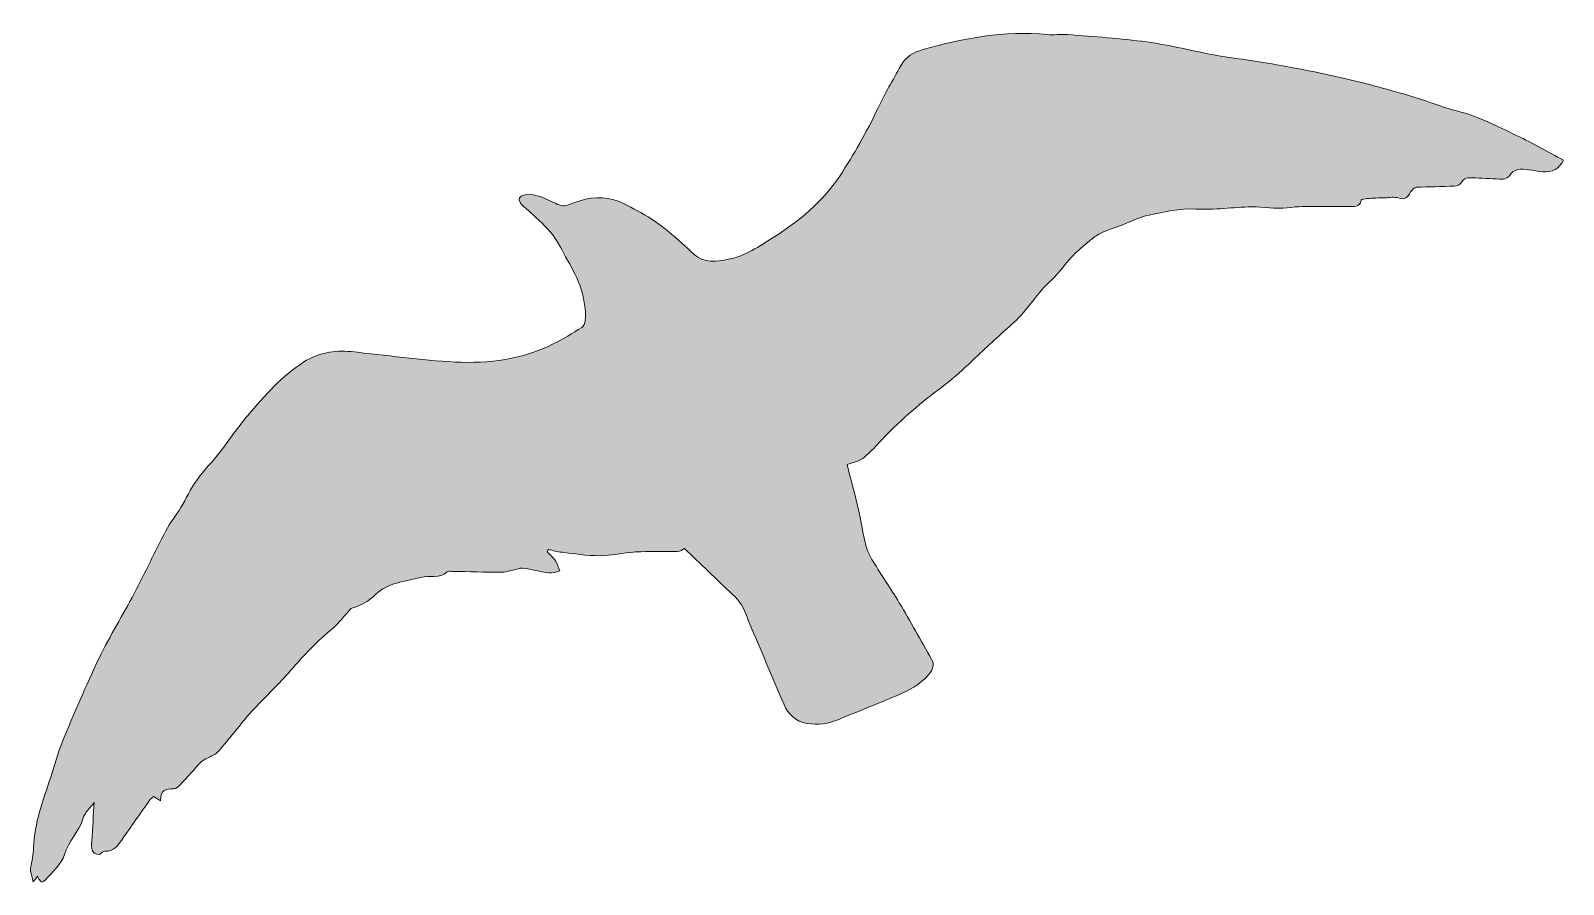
# Model space of a CAD drawing. Header units: inches. Extents: x 727 to 921, y 290 to 497.
# Drawn here: x 835.93 to 866.64, y 470.52 to 487.63 of the extents above; entities that cross this region are included whole.
import ezdxf

# ---------------------------------------------------------------- set-up
doc = ezdxf.new("R2010")
doc.units = ezdxf.units.IN
doc.header["$MEASUREMENT"] = 0
doc.layers.add('Layer 1', color=7, linetype='Continuous')

# ---------------------------------------------------------------- blocks, each defined once
blk = doc.blocks.new('block 8')
at = {"layer": 'Layer 1', "true_color": 0xfcbc38}
h = blk.add_hatch(color=40, dxfattribs=at)
h.dxf.hatch_style = 2
edge = h.paths.add_edge_path()
edge.add_spline(control_points=[(864.542, 486.015), (864.195, 486.104), (863.861, 486.243), (863.516, 486.342), (863.069, 486.471), (862.62, 486.595), (862.167, 486.698), (861.685, 486.808), (861.197, 486.896), (860.71, 486.983), (860.372, 487.043), (860.029, 487.078), (859.692, 487.139), (859.224, 487.223), (858.761, 487.343), (858.291, 487.408), (857.765, 487.481), (857.233, 487.513), (856.704, 487.556), (856.568, 487.567), (856.429, 487.542), (856.293, 487.555), (855.441, 487.635), (854.617, 487.487), (853.804, 487.254), (853.622, 487.202), (853.458, 487.109), (853.361, 486.932), (853.206, 486.646), (853.038, 486.366), (852.9, 486.072), (852.679, 485.601), (852.426, 485.151), (852.138, 484.719), (851.793, 484.202), (851.329, 483.816), (850.807, 483.489), (850.524, 483.311), (850.248, 483.118), (849.913, 483.051), (849.673, 483.003), (849.418, 482.969), (849.221, 483.15), (848.886, 483.457), (848.557, 483.769), (848.153, 483.986), (847.976, 484.081), (847.8, 484.192), (847.61, 484.246), (847.308, 484.332), (847.006, 484.267), (846.72, 484.148), (846.62, 484.105), (846.546, 484.124), (846.452, 484.167), (846.257, 484.257), (846.064, 484.373), (845.836, 484.345), (845.793, 484.34), (845.734, 484.309), (845.721, 484.275), (845.708, 484.242), (845.736, 484.181), (845.765, 484.149), (845.815, 484.093), (845.882, 484.052), (845.936, 483.999), (846.088, 483.851), (846.253, 483.713), (846.382, 483.547), (846.503, 483.392), (846.584, 483.206), (846.684, 483.035), (846.901, 482.659), (847.07, 482.268), (847.041, 481.821), (847.037, 481.773), (847.008, 481.709), (846.97, 481.685), (846.783, 481.568), (846.595, 481.453), (846.398, 481.354), (845.78, 481.042), (845.11, 480.957), (844.434, 480.992), (843.737, 481.029), (843.043, 481.129), (842.347, 481.2), (842.01, 481.235), (841.695, 481.178), (841.402, 480.993), (840.955, 480.71), (840.616, 480.315), (840.278, 479.921), (840.082, 479.692), (839.918, 479.436), (839.731, 479.198), (839.575, 478.999), (839.395, 478.818), (839.248, 478.613), (839.128, 478.446), (839.045, 478.253), (838.938, 478.077), (838.842, 477.917), (838.721, 477.772), (838.635, 477.607), (838.418, 477.192), (838.221, 476.767), (838.004, 476.352), (837.775, 475.917), (837.512, 475.5), (837.299, 475.058), (837.032, 474.503), (836.794, 473.934), (836.557, 473.366), (836.463, 473.141), (836.407, 472.899), (836.329, 472.667), (836.176, 472.206), (836, 471.752), (835.987, 471.257), (835.984, 471.12), (835.948, 470.985), (835.927, 470.848), (835.927, 470.828), (835.927, 470.808), (835.927, 470.787), (835.943, 470.719), (835.959, 470.651), (835.977, 470.57), (836.009, 470.612), (836.034, 470.645), (836.064, 470.683), (836.1, 470.609), (836.141, 470.521), (836.218, 470.607), (836.361, 470.767), (836.545, 470.925), (836.604, 471.117), (836.685, 471.384), (836.894, 471.569), (836.971, 471.832), (837.009, 471.961), (837.13, 472.065), (837.198, 472.159), (837.184, 471.925), (837.172, 471.657), (837.151, 471.39), (837.141, 471.251), (837.136, 471.125), (837.304, 471.117), (837.348, 471.146), (837.383, 471.189), (837.416, 471.187), (837.594, 471.178), (837.676, 471.296), (837.761, 471.421), (837.944, 471.687), (838.13, 471.951), (838.317, 472.215), (838.336, 472.242), (838.367, 472.261), (838.391, 472.282), (838.433, 472.256), (838.469, 472.234), (838.531, 472.196), (838.52, 472.41), (838.635, 472.442), (838.793, 472.435), (838.836, 472.433), (838.889, 472.48), (838.924, 472.518), (839.067, 472.669), (839.203, 472.827), (839.346, 472.978), (839.378, 473.012), (839.429, 473.029), (839.471, 473.053), (839.536, 473.09), (839.613, 473.113), (839.663, 473.164), (839.769, 473.272), (839.861, 473.394), (839.958, 473.51), (840.094, 473.673), (840.223, 473.842), (840.367, 473.998), (840.603, 474.253), (840.857, 474.491), (841.086, 474.751), (841.352, 475.053), (841.615, 475.355), (841.931, 475.608), (842.066, 475.717), (842.173, 475.86), (842.293, 475.988), (842.316, 476.012), (842.335, 476.051), (842.363, 476.059), (842.546, 476.113), (842.696, 476.192), (842.844, 476.336), (843.079, 476.565), (843.428, 476.594), (843.742, 476.675), (843.918, 476.72), (844.118, 476.641), (844.276, 476.784), (844.297, 476.803), (844.345, 476.796), (844.38, 476.795), (844.705, 476.789), (845.029, 476.779), (845.354, 476.777), (845.433, 476.777), (845.512, 476.802), (845.59, 476.818), (845.657, 476.831), (845.727, 476.869), (845.79, 476.86), (845.964, 476.837), (846.134, 476.787), (846.308, 476.764), (846.379, 476.754), (846.455, 476.788), (846.529, 476.803), (846.501, 476.872), (846.481, 476.947), (846.441, 477.008), (846.396, 477.076), (846.331, 477.131), (846.275, 477.191), (846.284, 477.204), (846.292, 477.218), (846.301, 477.232), (846.392, 477.214), (846.483, 477.189), (846.575, 477.178), (846.82, 477.15), (847.067, 477.108), (847.313, 477.109), (847.557, 477.111), (847.801, 477.17), (848.046, 477.184), (848.327, 477.199), (848.61, 477.188), (848.891, 477.195), (848.937, 477.196), (848.983, 477.233), (849.026, 477.253), (849.347, 476.947), (849.666, 476.636), (849.993, 476.333), (850.132, 476.205), (850.226, 476.057), (850.283, 475.88), (850.311, 475.793), (850.348, 475.71), (850.384, 475.626), (850.595, 475.13), (850.807, 474.634), (851.017, 474.137), (851.107, 473.927), (851.25, 473.787), (851.484, 473.748), (851.705, 473.711), (851.912, 473.742), (852.118, 473.828), (852.503, 473.989), (852.893, 474.137), (853.276, 474.302), (853.513, 474.404), (853.744, 474.518), (853.92, 474.724), (854.008, 474.826), (854.041, 474.924), (853.979, 475.036), (853.768, 475.415), (853.554, 475.792), (853.332, 476.165), (853.165, 476.446), (852.978, 476.715), (852.808, 476.995), (852.747, 477.095), (852.691, 477.204), (852.663, 477.317), (852.604, 477.551), (852.571, 477.793), (852.516, 478.028), (852.445, 478.335), (852.361, 478.64), (852.285, 478.937), (852.39, 478.978), (852.535, 478.999), (852.628, 479.08), (852.84, 479.265), (853.021, 479.484), (853.224, 479.679), (853.413, 479.86), (853.61, 480.033), (853.811, 480.2), (854.001, 480.357), (854.206, 480.497), (854.395, 480.655), (854.572, 480.803), (854.736, 480.966), (854.906, 481.123), (855.031, 481.239), (855.155, 481.358), (855.281, 481.473), (855.395, 481.577), (855.512, 481.678), (855.626, 481.782), (855.908, 482.038), (856.095, 482.378), (856.38, 482.635), (856.531, 482.772), (856.647, 482.948), (856.788, 483.099), (856.88, 483.198), (856.987, 483.286), (857.089, 483.376), (857.149, 483.428), (857.213, 483.474), (857.275, 483.523), (857.415, 483.605), (857.576, 483.663), (857.734, 483.717), (857.938, 483.788), (858.14, 483.899), (858.337, 483.938), (858.641, 483.997), (858.949, 484.078), (859.275, 484.059), (859.645, 484.038), (860.02, 484.096), (860.394, 484.104), (860.631, 484.109), (860.872, 484.054), (861.105, 484.084), (861.515, 484.136), (861.924, 484.098), (862.333, 484.108), (862.433, 484.111), (862.554, 484.078), (862.587, 484.234), (862.591, 484.254), (862.665, 484.265), (862.707, 484.268), (862.828, 484.277), (862.948, 484.281), (863.069, 484.285), (863.156, 484.287), (863.249, 484.307), (863.326, 484.281), (863.463, 484.235), (863.522, 484.294), (863.578, 484.401), (863.6, 484.442), (863.651, 484.492), (863.691, 484.494), (863.944, 484.508), (864.198, 484.506), (864.451, 484.518), (864.502, 484.521), (864.575, 484.55), (864.596, 484.59), (864.649, 484.688), (864.726, 484.69), (864.815, 484.685), (864.997, 484.675), (865.179, 484.667), (865.361, 484.658), (865.458, 484.652), (865.53, 484.678), (865.592, 484.768), (865.627, 484.819), (865.715, 484.862), (865.778, 484.861), (865.928, 484.857), (866.078, 484.821), (866.229, 484.805), (866.406, 484.787), (866.568, 484.872), (866.638, 485.038), (866.332, 485.202), (866.028, 485.379), (865.712, 485.528), (865.33, 485.708), (864.957, 485.908), (864.542, 486.015)], knot_values=[0, 0, 0, 0, 1, 1, 1, 2, 2, 2, 3, 3, 3, 4, 4, 4, 5, 5, 5, 6, 6, 6, 7, 7, 7, 8, 8, 8, 9, 9, 9, 10, 10, 10, 11, 11, 11, 12, 12, 12, 13, 13, 13, 14, 14, 14, 15, 15, 15, 16, 16, 16, 17, 17, 17, 18, 18, 18, 19, 19, 19, 20, 20, 20, 21, 21, 21, 22, 22, 22, 23, 23, 23, 24, 24, 24, 25, 25, 25, 26, 26, 26, 27, 27, 27, 28, 28, 28, 29, 29, 29, 30, 30, 30, 31, 31, 31, 32, 32, 32, 33, 33, 33, 34, 34, 34, 35, 35, 35, 36, 36, 36, 37, 37, 37, 38, 38, 38, 39, 39, 39, 40, 40, 40, 41, 41, 41, 42, 42, 42, 43, 43, 43, 44, 44, 44, 45, 45, 45, 46, 46, 46, 47, 47, 47, 48, 48, 48, 49, 49, 49, 50, 50, 50, 51, 51, 51, 52, 52, 52, 53, 53, 53, 54, 54, 54, 55, 55, 55, 56, 56, 56, 57, 57, 57, 58, 58, 58, 59, 59, 59, 60, 60, 60, 61, 61, 61, 62, 62, 62, 63, 63, 63, 64, 64, 64, 65, 65, 65, 66, 66, 66, 67, 67, 67, 68, 68, 68, 69, 69, 69, 70, 70, 70, 71, 71, 71, 72, 72, 72, 73, 73, 73, 74, 74, 74, 75, 75, 75, 76, 76, 76, 77, 77, 77, 78, 78, 78, 79, 79, 79, 80, 80, 80, 81, 81, 81, 82, 82, 82, 83, 83, 83, 84, 84, 84, 85, 85, 85, 86, 86, 86, 87, 87, 87, 88, 88, 88, 89, 89, 89, 90, 90, 90, 91, 91, 91, 92, 92, 92, 93, 93, 93, 94, 94, 94, 95, 95, 95, 96, 96, 96, 97, 97, 97, 98, 98, 98, 99, 99, 99, 100, 100, 100, 101, 101, 101, 102, 102, 102, 103, 103, 103, 104, 104, 104, 105, 105, 105, 106, 106, 106, 107, 107, 107, 108, 108, 108, 109, 109, 109, 110, 110, 110, 111, 111, 111, 112, 112, 112, 113, 113, 113, 114, 114, 114, 115, 115, 115, 116, 116, 116, 117, 117, 117, 118, 118, 118, 119, 119, 119, 120, 120, 120, 121, 121, 121, 122, 122, 122, 123, 123, 123, 124, 124, 124, 125, 125, 125, 126, 126, 126, 127, 127, 127, 128, 128, 128, 129, 129, 129, 130, 130, 130, 130], degree=3, periodic=1)
at = {"layer": 'Layer 1', "lineweight": 0}
blk.add_open_spline([(864.542, 486.015), (864.195, 486.104), (863.861, 486.243), (863.516, 486.342), (863.069, 486.471), (862.62, 486.595), (862.167, 486.698), (861.685, 486.808), (861.197, 486.896), (860.71, 486.983), (860.372, 487.043), (860.029, 487.078), (859.692, 487.139), (859.224, 487.223), (858.761, 487.343), (858.291, 487.408), (857.765, 487.481), (857.233, 487.513), (856.704, 487.556), (856.568, 487.567), (856.429, 487.542), (856.293, 487.555), (855.441, 487.635), (854.617, 487.487), (853.804, 487.254), (853.622, 487.202), (853.458, 487.109), (853.361, 486.932), (853.206, 486.646), (853.038, 486.366), (852.9, 486.072), (852.679, 485.601), (852.426, 485.151), (852.138, 484.719), (851.793, 484.202), (851.329, 483.816), (850.807, 483.489), (850.524, 483.311), (850.248, 483.118), (849.913, 483.051), (849.673, 483.003), (849.418, 482.969), (849.221, 483.15), (848.886, 483.457), (848.557, 483.769), (848.153, 483.986), (847.976, 484.081), (847.8, 484.192), (847.61, 484.246), (847.308, 484.332), (847.006, 484.267), (846.72, 484.148), (846.62, 484.105), (846.546, 484.124), (846.452, 484.167), (846.257, 484.257), (846.064, 484.373), (845.836, 484.345), (845.793, 484.34), (845.734, 484.309), (845.721, 484.275), (845.708, 484.242), (845.736, 484.181), (845.765, 484.149), (845.815, 484.093), (845.882, 484.052), (845.936, 483.999), (846.088, 483.851), (846.253, 483.713), (846.382, 483.547), (846.503, 483.392), (846.584, 483.206), (846.684, 483.035), (846.901, 482.659), (847.07, 482.268), (847.041, 481.821), (847.037, 481.773), (847.008, 481.709), (846.97, 481.685), (846.783, 481.568), (846.595, 481.453), (846.398, 481.354), (845.78, 481.042), (845.11, 480.957), (844.434, 480.992), (843.737, 481.029), (843.043, 481.129), (842.347, 481.2), (842.01, 481.235), (841.695, 481.178), (841.402, 480.993), (840.955, 480.71), (840.616, 480.315), (840.278, 479.921), (840.082, 479.692), (839.918, 479.436), (839.731, 479.198), (839.575, 478.999), (839.395, 478.818), (839.248, 478.613), (839.128, 478.446), (839.045, 478.253), (838.938, 478.077), (838.842, 477.917), (838.721, 477.772), (838.635, 477.607), (838.418, 477.192), (838.221, 476.767), (838.004, 476.352), (837.775, 475.917), (837.512, 475.5), (837.299, 475.058), (837.032, 474.503), (836.794, 473.934), (836.557, 473.366), (836.463, 473.141), (836.407, 472.899), (836.329, 472.667), (836.176, 472.206), (836, 471.752), (835.987, 471.257), (835.984, 471.12), (835.948, 470.985), (835.927, 470.848), (835.927, 470.828), (835.927, 470.808), (835.927, 470.787), (835.943, 470.719), (835.959, 470.651), (835.977, 470.57), (836.009, 470.612), (836.034, 470.645), (836.064, 470.683), (836.1, 470.609), (836.141, 470.521), (836.218, 470.607), (836.361, 470.767), (836.545, 470.925), (836.604, 471.117), (836.685, 471.384), (836.894, 471.569), (836.971, 471.832), (837.009, 471.961), (837.13, 472.065), (837.198, 472.159), (837.184, 471.925), (837.172, 471.657), (837.151, 471.39), (837.141, 471.251), (837.136, 471.125), (837.304, 471.117), (837.348, 471.146), (837.383, 471.189), (837.416, 471.187), (837.594, 471.178), (837.676, 471.296), (837.761, 471.421), (837.944, 471.687), (838.13, 471.951), (838.317, 472.215), (838.336, 472.242), (838.367, 472.261), (838.391, 472.282), (838.433, 472.256), (838.469, 472.234), (838.531, 472.196), (838.52, 472.41), (838.635, 472.442), (838.793, 472.435), (838.836, 472.433), (838.889, 472.48), (838.924, 472.518), (839.067, 472.669), (839.203, 472.827), (839.346, 472.978), (839.378, 473.012), (839.429, 473.029), (839.471, 473.053), (839.536, 473.09), (839.613, 473.113), (839.663, 473.164), (839.769, 473.272), (839.861, 473.394), (839.958, 473.51), (840.094, 473.673), (840.223, 473.842), (840.367, 473.998), (840.603, 474.253), (840.857, 474.491), (841.086, 474.751), (841.352, 475.053), (841.615, 475.355), (841.931, 475.608), (842.066, 475.717), (842.173, 475.86), (842.293, 475.988), (842.316, 476.012), (842.335, 476.051), (842.363, 476.059), (842.546, 476.113), (842.696, 476.192), (842.844, 476.336), (843.079, 476.565), (843.428, 476.594), (843.742, 476.675), (843.918, 476.72), (844.118, 476.641), (844.276, 476.784), (844.297, 476.803), (844.345, 476.796), (844.38, 476.795), (844.705, 476.789), (845.029, 476.779), (845.354, 476.777), (845.433, 476.777), (845.512, 476.802), (845.59, 476.818), (845.657, 476.831), (845.727, 476.869), (845.79, 476.86), (845.964, 476.837), (846.134, 476.787), (846.308, 476.764), (846.379, 476.754), (846.455, 476.788), (846.529, 476.803), (846.501, 476.872), (846.481, 476.947), (846.441, 477.008), (846.396, 477.076), (846.331, 477.131), (846.275, 477.191), (846.284, 477.204), (846.292, 477.218), (846.301, 477.232), (846.392, 477.214), (846.483, 477.189), (846.575, 477.178), (846.82, 477.15), (847.067, 477.108), (847.313, 477.109), (847.557, 477.111), (847.801, 477.17), (848.046, 477.184), (848.327, 477.199), (848.61, 477.188), (848.891, 477.195), (848.937, 477.196), (848.983, 477.233), (849.026, 477.253), (849.347, 476.947), (849.666, 476.636), (849.993, 476.333), (850.132, 476.205), (850.226, 476.057), (850.283, 475.88), (850.311, 475.793), (850.348, 475.71), (850.384, 475.626), (850.595, 475.13), (850.807, 474.634), (851.017, 474.137), (851.107, 473.927), (851.25, 473.787), (851.484, 473.748), (851.705, 473.711), (851.912, 473.742), (852.118, 473.828), (852.503, 473.989), (852.893, 474.137), (853.276, 474.302), (853.513, 474.404), (853.744, 474.518), (853.92, 474.724), (854.008, 474.826), (854.041, 474.924), (853.979, 475.036), (853.768, 475.415), (853.554, 475.792), (853.332, 476.165), (853.165, 476.446), (852.978, 476.715), (852.808, 476.995), (852.747, 477.095), (852.691, 477.204), (852.663, 477.317), (852.604, 477.551), (852.571, 477.793), (852.516, 478.028), (852.445, 478.335), (852.361, 478.64), (852.285, 478.937), (852.39, 478.978), (852.535, 478.999), (852.628, 479.08), (852.84, 479.265), (853.021, 479.484), (853.224, 479.679), (853.413, 479.86), (853.61, 480.033), (853.811, 480.2), (854.001, 480.357), (854.206, 480.497), (854.395, 480.655), (854.572, 480.803), (854.736, 480.966), (854.906, 481.123), (855.031, 481.239), (855.155, 481.358), (855.281, 481.473), (855.395, 481.577), (855.512, 481.678), (855.626, 481.782), (855.908, 482.038), (856.095, 482.378), (856.38, 482.635), (856.531, 482.772), (856.647, 482.948), (856.788, 483.099), (856.88, 483.198), (856.987, 483.286), (857.089, 483.376), (857.149, 483.428), (857.213, 483.474), (857.275, 483.523), (857.415, 483.605), (857.576, 483.663), (857.734, 483.717), (857.938, 483.788), (858.14, 483.899), (858.337, 483.938), (858.641, 483.997), (858.949, 484.078), (859.275, 484.059), (859.645, 484.038), (860.02, 484.096), (860.394, 484.104), (860.631, 484.109), (860.872, 484.054), (861.105, 484.084), (861.515, 484.136), (861.924, 484.098), (862.333, 484.108), (862.433, 484.111), (862.554, 484.078), (862.587, 484.234), (862.591, 484.254), (862.665, 484.265), (862.707, 484.268), (862.828, 484.277), (862.948, 484.281), (863.069, 484.285), (863.156, 484.287), (863.249, 484.307), (863.326, 484.281), (863.463, 484.235), (863.522, 484.294), (863.578, 484.401), (863.6, 484.442), (863.651, 484.492), (863.691, 484.494), (863.944, 484.508), (864.198, 484.506), (864.451, 484.518), (864.502, 484.521), (864.575, 484.55), (864.596, 484.59), (864.649, 484.688), (864.726, 484.69), (864.815, 484.685), (864.997, 484.675), (865.179, 484.667), (865.361, 484.658), (865.458, 484.652), (865.53, 484.678), (865.592, 484.768), (865.627, 484.819), (865.715, 484.862), (865.778, 484.861), (865.928, 484.857), (866.078, 484.821), (866.229, 484.805), (866.406, 484.787), (866.568, 484.872), (866.638, 485.038), (866.332, 485.202), (866.028, 485.379), (865.712, 485.528), (865.33, 485.708), (864.957, 485.908), (864.542, 486.015)], degree=3, knots=[0, 0, 0, 0, 1, 1, 1, 2, 2, 2, 3, 3, 3, 4, 4, 4, 5, 5, 5, 6, 6, 6, 7, 7, 7, 8, 8, 8, 9, 9, 9, 10, 10, 10, 11, 11, 11, 12, 12, 12, 13, 13, 13, 14, 14, 14, 15, 15, 15, 16, 16, 16, 17, 17, 17, 18, 18, 18, 19, 19, 19, 20, 20, 20, 21, 21, 21, 22, 22, 22, 23, 23, 23, 24, 24, 24, 25, 25, 25, 26, 26, 26, 27, 27, 27, 28, 28, 28, 29, 29, 29, 30, 30, 30, 31, 31, 31, 32, 32, 32, 33, 33, 33, 34, 34, 34, 35, 35, 35, 36, 36, 36, 37, 37, 37, 38, 38, 38, 39, 39, 39, 40, 40, 40, 41, 41, 41, 42, 42, 42, 43, 43, 43, 44, 44, 44, 45, 45, 45, 46, 46, 46, 47, 47, 47, 48, 48, 48, 49, 49, 49, 50, 50, 50, 51, 51, 51, 52, 52, 52, 53, 53, 53, 54, 54, 54, 55, 55, 55, 56, 56, 56, 57, 57, 57, 58, 58, 58, 59, 59, 59, 60, 60, 60, 61, 61, 61, 62, 62, 62, 63, 63, 63, 64, 64, 64, 65, 65, 65, 66, 66, 66, 67, 67, 67, 68, 68, 68, 69, 69, 69, 70, 70, 70, 71, 71, 71, 72, 72, 72, 73, 73, 73, 74, 74, 74, 75, 75, 75, 76, 76, 76, 77, 77, 77, 78, 78, 78, 79, 79, 79, 80, 80, 80, 81, 81, 81, 82, 82, 82, 83, 83, 83, 84, 84, 84, 85, 85, 85, 86, 86, 86, 87, 87, 87, 88, 88, 88, 89, 89, 89, 90, 90, 90, 91, 91, 91, 92, 92, 92, 93, 93, 93, 94, 94, 94, 95, 95, 95, 96, 96, 96, 97, 97, 97, 98, 98, 98, 99, 99, 99, 100, 100, 100, 101, 101, 101, 102, 102, 102, 103, 103, 103, 104, 104, 104, 105, 105, 105, 106, 106, 106, 107, 107, 107, 108, 108, 108, 109, 109, 109, 110, 110, 110, 111, 111, 111, 112, 112, 112, 113, 113, 113, 114, 114, 114, 115, 115, 115, 116, 116, 116, 117, 117, 117, 118, 118, 118, 119, 119, 119, 120, 120, 120, 121, 121, 121, 122, 122, 122, 123, 123, 123, 124, 124, 124, 125, 125, 125, 126, 126, 126, 127, 127, 127, 128, 128, 128, 129, 129, 129, 130, 130, 130, 130], dxfattribs=at)
blk = doc.blocks.new('block 2')
at = {"layer": 'Layer 1'}
blk.add_blockref('block 8', (0, 0), dxfattribs=at)

msp = doc.modelspace()

# ---------------------------------------------------------------- block references
at = {"layer": 'Layer 1'}
msp.add_blockref('block 2', (0, 0), dxfattribs=at)

doc.saveas('drawing.dxf')
